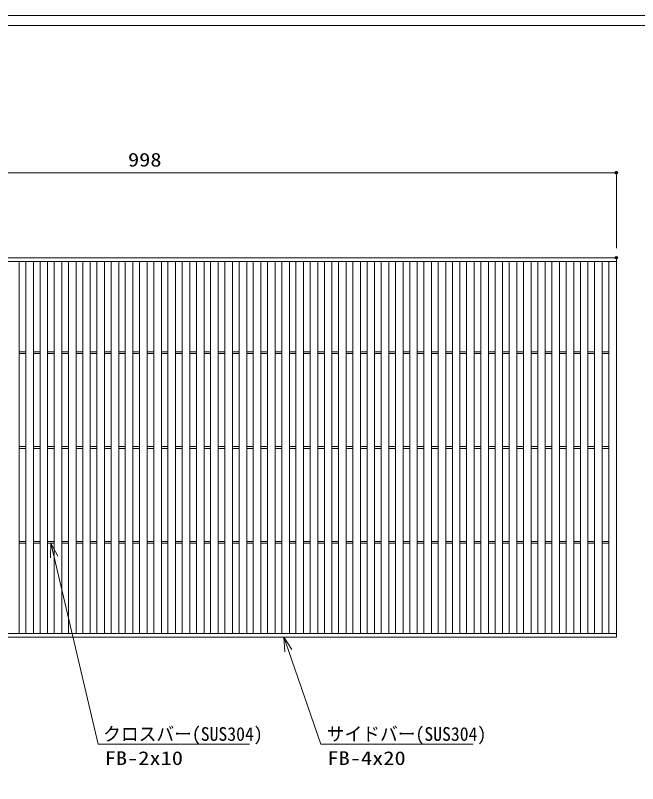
# Model space of a CAD drawing. Units: millimetres on the paper. Extents: x -216 to 216, y -153 to 153.
# Drawn here: x -63.7 to 67.6, y -9.4 to 152.6 of the extents above; entities that cross this region are included whole.
import ezdxf
from ezdxf.enums import TextEntityAlignment as Align

# ---------------------------------------------------------------- set-up
doc = ezdxf.new("R2010")
doc.units = ezdxf.units.MM
doc.header["$PDMODE"] = 32
doc.header["$PDSIZE"] = 0.5
for name, color, linetype, lineweight in [('0-0_A1FRAME', 1, 'Continuous', 9), ('0-2_寸法', 4, 'Continuous', 9), ('0-3_0', 7, 'Continuous', 9), ('0-6_蓋', 3, 'Continuous', 9)]:
    doc.layers.add(name, color=color, linetype=linetype, lineweight=lineweight)
doc.layers.add('0-4_Defpoints', color=7, linetype='Continuous')
doc.styles.add('ＭＳ ゴシック', font='')
doc.styles.get('ＭＳ ゴシック').set_extended_font_data('MS Gothic')

# ---------------------------------------------------------------- blocks, each defined once
blk = doc.blocks.new('_Dot')
at = {"layer": '0-3_0'}
for p, q in [((-0.5, 0), (-1, 0)), ((0.489, 0.1), (-0.489, 0.1)), ((0.399, 0.3), (-0.399, 0.3)), ((0.458, -0.199), (-0.458, -0.199)), ((0.3, -0.399), (-0.3, -0.399))]:
    blk.add_line(p, q, dxfattribs=at)
for points in [[(0.5, 0), (0.496, 0.063), (0.484, 0.124), (0.465, 0.184), (0.438, 0.241), (0.405, 0.294), (0.364, 0.342), (0.319, 0.385), (0.268, 0.422), (0.213, 0.452), (0.155, 0.476), (0.094, 0.491), (0.031, 0.499), (-0.031, 0.499), (-0.094, 0.491), (-0.155, 0.476), (-0.213, 0.452), (-0.268, 0.422), (-0.319, 0.385), (-0.364, 0.342), (-0.405, 0.294), (-0.438, 0.241), (-0.465, 0.184), (-0.484, 0.124), (-0.496, 0.063), (-0.5, 0), (0, 0)], [(-0.5, 0), (-0.496, -0.063), (-0.484, -0.124), (-0.465, -0.184), (-0.438, -0.241), (-0.405, -0.294), (-0.364, -0.342), (-0.319, -0.385), (-0.268, -0.422), (-0.213, -0.452), (-0.155, -0.476), (-0.094, -0.491), (-0.031, -0.499), (0.031, -0.499), (0.094, -0.491), (0.155, -0.476), (0.213, -0.452), (0.268, -0.422), (0.319, -0.385), (0.364, -0.342), (0.405, -0.294), (0.438, -0.241), (0.465, -0.184), (0.484, -0.124), (0.496, -0.063), (0.5, 0), (0, 0)]]:
    blk.add_lwpolyline(points, close=True, dxfattribs=at)
blk = doc.blocks.new('MLeader2')
at = {"layer": '0-2_寸法'}
for p, q in [((-56.15, 41.315), (-55.461, 38.395)), ((-45.794, -1.059), (-14.248, -1.059))]:
    blk.add_line(p, q, dxfattribs=at)
for points in [[(-56.244, 38.211), (-56.15, 41.315), (-54.679, 38.58)], [(-55.461, 38.395), (-46.154, -1.059), (-45.794, -1.059)]]:
    blk.add_lwpolyline(points, dxfattribs=at)
at = {"layer": '0-2_寸法', "style": 'ＭＳ ゴシック'}
for s, width, p in [('クロスバー(SUS304)', 0.95, (-45.128, -1.214)), ('FB-2x10', 1.2, (-44.794, -6.305))]:
    blk.add_text(s, height=2.889, dxfattribs=dict(at, width=width)).set_placement(p, align=Align.BOTTOM_LEFT)
blk = doc.blocks.new('MLeader3')
at = {"layer": '0-2_寸法'}
for p, q in [((-7.042, 21.515), (-6.054, 18.682)), ((1.186, -1.059), (32.924, -1.059))]:
    blk.add_line(p, q, dxfattribs=at)
for points in [[(-6.813, 18.418), (-7.042, 21.515), (-5.295, 18.947)], [(-6.054, 18.682), (0.826, -1.059), (1.186, -1.059)]]:
    blk.add_lwpolyline(points, dxfattribs=at)
at = {"layer": '0-2_寸法', "style": 'ＭＳ ゴシック'}
for s, width, p in [('サイドバー(SUS304)', 0.95, (2.044, -1.214)), ('FB-4x20', 1.2, (2.186, -6.305))]:
    blk.add_text(s, height=2.889, dxfattribs=dict(at, width=width)).set_placement(p, align=Align.BOTTOM_LEFT)

msp = doc.modelspace()

# ---------------------------------------------------------------- linework, layer by layer
at = {"layer": '0-0_A1FRAME'}
msp.add_lwpolyline([(-215.33, 152.642), (-215.33, -152.651), (215.33, -152.651), (215.33, 152.642)], close=True, dxfattribs=at)
msp.add_lwpolyline([(199.525, -150.496), (199.525, 150.486), (-209.583, 150.486)], dxfattribs=at)
at = {"layer": '0-2_寸法'}
for p, q in [((-135.95, 119.448), (62.65, 119.448)), ((63.15, 103.515), (63.15, 119.448))]:
    msp.add_line(p, q, dxfattribs=at)
at = {"layer": '0-4_Defpoints'}
for p in [(63.15, 119.448), (63.15, 101.515)]:
    msp.add_point(p, dxfattribs=at)
at = {"layer": '0-6_蓋'}
for p, q in [((-136.45, 101.515), (63.15, 101.515)), ((-136.45, 100.715), (63.15, 100.715)), ((-62.85, 22.315), (-62.85, 100.715)), ((-61.45, 22.315), (-61.45, 100.715)), ((-59.85, 22.315), (-59.85, 100.715)), ((-58.45, 22.315), (-58.45, 100.715)), ((-56.85, 22.315), (-56.85, 100.715)), ((-55.45, 22.315), (-55.45, 100.715)), ((-53.85, 22.315), (-53.85, 100.715)), ((-52.45, 22.315), (-52.45, 100.715)), ((-50.85, 22.315), (-50.85, 100.715)), ((-49.45, 22.315), (-49.45, 100.715)), ((-47.85, 22.315), (-47.85, 100.715)), ((-46.45, 22.315), (-46.45, 100.715)), ((-44.85, 22.315), (-44.85, 100.715)), ((-43.45, 22.315), (-43.45, 100.715)), ((-41.85, 22.315), (-41.85, 100.715)), ((-40.45, 22.315), (-40.45, 100.715)), ((-38.85, 22.315), (-38.85, 100.715)), ((-37.45, 22.315), (-37.45, 100.715)), ((-35.85, 22.315), (-35.85, 100.715)), ((-34.45, 22.315), (-34.45, 100.715)), ((-32.85, 22.315), (-32.85, 100.715)), ((-31.45, 22.315), (-31.45, 100.715)), ((-29.85, 22.315), (-29.85, 100.715)), ((-28.45, 22.315), (-28.45, 100.715)), ((-26.85, 22.315), (-26.85, 100.715)), ((-25.45, 22.315), (-25.45, 100.715)), ((-23.85, 22.315), (-23.85, 100.715)), ((-22.45, 22.315), (-22.45, 100.715)), ((-20.85, 22.315), (-20.85, 100.715)), ((-19.45, 22.315), (-19.45, 100.715)), ((-17.85, 22.315), (-17.85, 100.715)), ((-16.45, 22.315), (-16.45, 100.715)), ((-14.85, 22.315), (-14.85, 100.715)), ((-13.45, 22.315), (-13.45, 100.715)), ((-11.85, 22.315), (-11.85, 100.715)), ((-10.45, 22.315), (-10.45, 100.715)), ((-8.85, 22.315), (-8.85, 100.715)), ((-7.45, 22.315), (-7.45, 100.715)), ((-5.85, 22.315), (-5.85, 100.715)), ((-4.45, 22.315), (-4.45, 100.715)), ((-2.85, 22.315), (-2.85, 100.715)), ((-1.45, 22.315), (-1.45, 100.715)), ((0.15, 22.315), (0.15, 100.715)), ((1.55, 22.315), (1.55, 100.715)), ((3.15, 22.315), (3.15, 100.715)), ((4.55, 22.315), (4.55, 100.715)), ((6.15, 22.315), (6.15, 100.715)), ((7.55, 22.315), (7.55, 100.715)), ((9.15, 22.315), (9.15, 100.715)), ((10.55, 22.315), (10.55, 100.715)), ((12.15, 22.315), (12.15, 100.715)), ((13.55, 22.315), (13.55, 100.715)), ((15.15, 22.315), (15.15, 100.715)), ((16.55, 22.315), (16.55, 100.715)), ((18.15, 22.315), (18.15, 100.715)), ((19.55, 22.315), (19.55, 100.715)), ((21.15, 22.315), (21.15, 100.715)), ((22.55, 22.315), (22.55, 100.715)), ((24.15, 22.315), (24.15, 100.715)), ((25.55, 22.315), (25.55, 100.715)), ((27.15, 22.315), (27.15, 100.715)), ((28.55, 22.315), (28.55, 100.715)), ((30.15, 22.315), (30.15, 100.715)), ((31.55, 22.315), (31.55, 100.715)), ((33.15, 22.315), (33.15, 100.715)), ((34.55, 22.315), (34.55, 100.715)), ((36.15, 22.315), (36.15, 100.715)), ((37.55, 22.315), (37.55, 100.715)), ((39.15, 22.315), (39.15, 100.715)), ((40.55, 22.315), (40.55, 100.715)), ((42.15, 22.315), (42.15, 100.715)), ((43.55, 22.315), (43.55, 100.715)), ((45.15, 22.315), (45.15, 100.715)), ((46.55, 22.315), (46.55, 100.715)), ((48.15, 22.315), (48.15, 100.715)), ((49.55, 22.315), (49.55, 100.715)), ((51.15, 22.315), (51.15, 100.715)), ((52.55, 22.315), (52.55, 100.715)), ((54.15, 22.315), (54.15, 100.715)), ((55.55, 22.315), (55.55, 100.715)), ((57.15, 22.315), (57.15, 100.715)), ((58.55, 22.315), (58.55, 100.715)), ((60.15, 22.315), (60.15, 100.715)), ((61.55, 22.315), (61.55, 100.715)), ((63.15, 22.315), (63.15, 100.715)), ((-62.85, 81.715), (-61.45, 81.715)), ((-62.85, 81.315), (-61.45, 81.315)), ((-59.85, 81.715), (-58.45, 81.715)), ((-59.85, 81.315), (-58.45, 81.315)), ((-56.85, 81.715), (-55.45, 81.715)), ((-56.85, 81.315), (-55.45, 81.315)), ((-53.85, 81.715), (-52.45, 81.715)), ((-53.85, 81.315), (-52.45, 81.315)), ((-50.85, 81.715), (-49.45, 81.715)), ((-50.85, 81.315), (-49.45, 81.315)), ((-47.85, 81.715), (-46.45, 81.715)), ((-47.85, 81.315), (-46.45, 81.315)), ((-44.85, 81.715), (-43.45, 81.715)), ((-44.85, 81.315), (-43.45, 81.315)), ((-41.85, 81.715), (-40.45, 81.715)), ((-41.85, 81.315), (-40.45, 81.315)), ((-38.85, 81.715), (-37.45, 81.715)), ((-38.85, 81.315), (-37.45, 81.315)), ((-35.85, 81.715), (-34.45, 81.715)), ((-35.85, 81.315), (-34.45, 81.315)), ((-32.85, 81.715), (-31.45, 81.715)), ((-32.85, 81.315), (-31.45, 81.315)), ((-29.85, 81.715), (-28.45, 81.715)), ((-29.85, 81.315), (-28.45, 81.315)), ((-26.85, 81.715), (-25.45, 81.715)), ((-26.85, 81.315), (-25.45, 81.315)), ((-23.85, 81.715), (-22.45, 81.715)), ((-23.85, 81.315), (-22.45, 81.315)), ((-20.85, 81.715), (-19.45, 81.715)), ((-20.85, 81.315), (-19.45, 81.315)), ((-17.85, 81.715), (-16.45, 81.715)), ((-17.85, 81.315), (-16.45, 81.315)), ((-14.85, 81.715), (-13.45, 81.715)), ((-14.85, 81.315), (-13.45, 81.315)), ((-11.85, 81.715), (-10.45, 81.715)), ((-11.85, 81.315), (-10.45, 81.315)), ((-8.85, 81.715), (-7.45, 81.715)), ((-8.85, 81.315), (-7.45, 81.315)), ((-5.85, 81.715), (-4.45, 81.715)), ((-5.85, 81.315), (-4.45, 81.315)), ((-2.85, 81.715), (-1.45, 81.715)), ((-2.85, 81.315), (-1.45, 81.315)), ((0.15, 81.715), (1.55, 81.715)), ((0.15, 81.315), (1.55, 81.315)), ((3.15, 81.715), (4.55, 81.715)), ((3.15, 81.315), (4.55, 81.315)), ((6.15, 81.715), (7.55, 81.715)), ((6.15, 81.315), (7.55, 81.315)), ((9.15, 81.715), (10.55, 81.715)), ((9.15, 81.315), (10.55, 81.315)), ((12.15, 81.715), (13.55, 81.715)), ((12.15, 81.315), (13.55, 81.315)), ((15.15, 81.715), (16.55, 81.715)), ((15.15, 81.315), (16.55, 81.315)), ((18.15, 81.715), (19.55, 81.715)), ((18.15, 81.315), (19.55, 81.315)), ((21.15, 81.715), (22.55, 81.715)), ((21.15, 81.315), (22.55, 81.315)), ((24.15, 81.715), (25.55, 81.715)), ((24.15, 81.315), (25.55, 81.315)), ((27.15, 81.715), (28.55, 81.715)), ((27.15, 81.315), (28.55, 81.315)), ((30.15, 81.715), (31.55, 81.715)), ((30.15, 81.315), (31.55, 81.315)), ((33.15, 81.715), (34.55, 81.715)), ((33.15, 81.315), (34.55, 81.315)), ((36.15, 81.715), (37.55, 81.715)), ((36.15, 81.315), (37.55, 81.315)), ((39.15, 81.715), (40.55, 81.715)), ((39.15, 81.315), (40.55, 81.315)), ((42.15, 81.715), (43.55, 81.715)), ((42.15, 81.315), (43.55, 81.315)), ((45.15, 81.715), (46.55, 81.715)), ((45.15, 81.315), (46.55, 81.315)), ((48.15, 81.715), (49.55, 81.715)), ((48.15, 81.315), (49.55, 81.315)), ((51.15, 81.715), (52.55, 81.715)), ((51.15, 81.315), (52.55, 81.315)), ((54.15, 81.715), (55.55, 81.715)), ((54.15, 81.315), (55.55, 81.315)), ((57.15, 81.715), (58.55, 81.715)), ((57.15, 81.315), (58.55, 81.315)), ((60.15, 81.715), (61.55, 81.715)), ((60.15, 81.315), (61.55, 81.315)), ((-62.85, 61.715), (-61.45, 61.715)), ((-59.85, 61.715), (-58.45, 61.715)), ((-56.85, 61.715), (-55.45, 61.715)), ((-53.85, 61.715), (-52.45, 61.715)), ((-50.85, 61.715), (-49.45, 61.715)), ((-47.85, 61.715), (-46.45, 61.715)), ((-44.85, 61.715), (-43.45, 61.715)), ((-41.85, 61.715), (-40.45, 61.715)), ((-38.85, 61.715), (-37.45, 61.715)), ((-35.85, 61.715), (-34.45, 61.715)), ((-32.85, 61.715), (-31.45, 61.715)), ((-29.85, 61.715), (-28.45, 61.715)), ((-26.85, 61.715), (-25.45, 61.715)), ((-23.85, 61.715), (-22.45, 61.715)), ((-20.85, 61.715), (-19.45, 61.715)), ((-17.85, 61.715), (-16.45, 61.715)), ((-14.85, 61.715), (-13.45, 61.715)), ((-11.85, 61.715), (-10.45, 61.715)), ((-8.85, 61.715), (-7.45, 61.715)), ((-5.85, 61.715), (-4.45, 61.715)), ((-2.85, 61.715), (-1.45, 61.715)), ((0.15, 61.715), (1.55, 61.715)), ((3.15, 61.715), (4.55, 61.715)), ((6.15, 61.715), (7.55, 61.715)), ((9.15, 61.715), (10.55, 61.715)), ((12.15, 61.715), (13.55, 61.715)), ((15.15, 61.715), (16.55, 61.715)), ((18.15, 61.715), (19.55, 61.715)), ((21.15, 61.715), (22.55, 61.715)), ((24.15, 61.715), (25.55, 61.715)), ((27.15, 61.715), (28.55, 61.715)), ((30.15, 61.715), (31.55, 61.715)), ((33.15, 61.715), (34.55, 61.715)), ((36.15, 61.715), (37.55, 61.715)), ((39.15, 61.715), (40.55, 61.715)), ((42.15, 61.715), (43.55, 61.715)), ((45.15, 61.715), (46.55, 61.715)), ((48.15, 61.715), (49.55, 61.715)), ((51.15, 61.715), (52.55, 61.715)), ((54.15, 61.715), (55.55, 61.715)), ((57.15, 61.715), (58.55, 61.715)), ((60.15, 61.715), (61.55, 61.715)), ((-62.85, 61.315), (-61.45, 61.315)), ((-59.85, 61.315), (-58.45, 61.315)), ((-56.85, 61.315), (-55.45, 61.315)), ((-53.85, 61.315), (-52.45, 61.315)), ((-50.85, 61.315), (-49.45, 61.315)), ((-47.85, 61.315), (-46.45, 61.315)), ((-44.85, 61.315), (-43.45, 61.315)), ((-41.85, 61.315), (-40.45, 61.315)), ((-38.85, 61.315), (-37.45, 61.315)), ((-35.85, 61.315), (-34.45, 61.315)), ((-32.85, 61.315), (-31.45, 61.315)), ((-29.85, 61.315), (-28.45, 61.315)), ((-26.85, 61.315), (-25.45, 61.315)), ((-23.85, 61.315), (-22.45, 61.315)), ((-20.85, 61.315), (-19.45, 61.315)), ((-17.85, 61.315), (-16.45, 61.315)), ((-14.85, 61.315), (-13.45, 61.315)), ((-11.85, 61.315), (-10.45, 61.315)), ((-8.85, 61.315), (-7.45, 61.315)), ((-5.85, 61.315), (-4.45, 61.315)), ((-2.85, 61.315), (-1.45, 61.315)), ((0.15, 61.315), (1.55, 61.315)), ((3.15, 61.315), (4.55, 61.315)), ((6.15, 61.315), (7.55, 61.315)), ((9.15, 61.315), (10.55, 61.315)), ((12.15, 61.315), (13.55, 61.315)), ((15.15, 61.315), (16.55, 61.315)), ((18.15, 61.315), (19.55, 61.315)), ((21.15, 61.315), (22.55, 61.315)), ((24.15, 61.315), (25.55, 61.315)), ((27.15, 61.315), (28.55, 61.315)), ((30.15, 61.315), (31.55, 61.315)), ((33.15, 61.315), (34.55, 61.315)), ((36.15, 61.315), (37.55, 61.315)), ((39.15, 61.315), (40.55, 61.315)), ((42.15, 61.315), (43.55, 61.315)), ((45.15, 61.315), (46.55, 61.315)), ((48.15, 61.315), (49.55, 61.315)), ((51.15, 61.315), (52.55, 61.315)), ((54.15, 61.315), (55.55, 61.315)), ((57.15, 61.315), (58.55, 61.315)), ((60.15, 61.315), (61.55, 61.315)), ((-62.85, 41.715), (-61.45, 41.715)), ((-62.85, 41.315), (-61.45, 41.315)), ((-59.85, 41.715), (-58.45, 41.715)), ((-59.85, 41.315), (-58.45, 41.315)), ((-56.85, 41.715), (-55.45, 41.715)), ((-56.85, 41.315), (-55.45, 41.315)), ((-53.85, 41.715), (-52.45, 41.715)), ((-53.85, 41.315), (-52.45, 41.315)), ((-50.85, 41.715), (-49.45, 41.715)), ((-50.85, 41.315), (-49.45, 41.315)), ((-47.85, 41.715), (-46.45, 41.715)), ((-47.85, 41.315), (-46.45, 41.315)), ((-44.85, 41.715), (-43.45, 41.715)), ((-44.85, 41.315), (-43.45, 41.315)), ((-41.85, 41.715), (-40.45, 41.715)), ((-41.85, 41.315), (-40.45, 41.315)), ((-38.85, 41.715), (-37.45, 41.715)), ((-38.85, 41.315), (-37.45, 41.315)), ((-35.85, 41.715), (-34.45, 41.715)), ((-35.85, 41.315), (-34.45, 41.315)), ((-32.85, 41.715), (-31.45, 41.715)), ((-32.85, 41.315), (-31.45, 41.315)), ((-29.85, 41.715), (-28.45, 41.715)), ((-29.85, 41.315), (-28.45, 41.315)), ((-26.85, 41.715), (-25.45, 41.715)), ((-26.85, 41.315), (-25.45, 41.315)), ((-23.85, 41.715), (-22.45, 41.715)), ((-23.85, 41.315), (-22.45, 41.315)), ((-20.85, 41.715), (-19.45, 41.715)), ((-20.85, 41.315), (-19.45, 41.315)), ((-17.85, 41.715), (-16.45, 41.715)), ((-17.85, 41.315), (-16.45, 41.315)), ((-14.85, 41.715), (-13.45, 41.715)), ((-14.85, 41.315), (-13.45, 41.315)), ((-11.85, 41.715), (-10.45, 41.715)), ((-11.85, 41.315), (-10.45, 41.315)), ((-8.85, 41.715), (-7.45, 41.715)), ((-8.85, 41.315), (-7.45, 41.315)), ((-5.85, 41.715), (-4.45, 41.715)), ((-5.85, 41.315), (-4.45, 41.315)), ((-2.85, 41.715), (-1.45, 41.715)), ((-2.85, 41.315), (-1.45, 41.315)), ((0.15, 41.715), (1.55, 41.715)), ((0.15, 41.315), (1.55, 41.315)), ((3.15, 41.715), (4.55, 41.715)), ((3.15, 41.315), (4.55, 41.315)), ((6.15, 41.715), (7.55, 41.715)), ((6.15, 41.315), (7.55, 41.315)), ((9.15, 41.715), (10.55, 41.715)), ((9.15, 41.315), (10.55, 41.315)), ((12.15, 41.715), (13.55, 41.715)), ((12.15, 41.315), (13.55, 41.315)), ((15.15, 41.715), (16.55, 41.715)), ((15.15, 41.315), (16.55, 41.315)), ((18.15, 41.715), (19.55, 41.715)), ((18.15, 41.315), (19.55, 41.315)), ((21.15, 41.715), (22.55, 41.715)), ((21.15, 41.315), (22.55, 41.315)), ((24.15, 41.715), (25.55, 41.715)), ((24.15, 41.315), (25.55, 41.315)), ((27.15, 41.715), (28.55, 41.715)), ((27.15, 41.315), (28.55, 41.315)), ((30.15, 41.715), (31.55, 41.715)), ((30.15, 41.315), (31.55, 41.315)), ((33.15, 41.715), (34.55, 41.715)), ((33.15, 41.315), (34.55, 41.315)), ((36.15, 41.715), (37.55, 41.715)), ((36.15, 41.315), (37.55, 41.315)), ((39.15, 41.715), (40.55, 41.715)), ((39.15, 41.315), (40.55, 41.315)), ((42.15, 41.715), (43.55, 41.715)), ((42.15, 41.315), (43.55, 41.315)), ((45.15, 41.715), (46.55, 41.715)), ((45.15, 41.315), (46.55, 41.315)), ((48.15, 41.715), (49.55, 41.715)), ((48.15, 41.315), (49.55, 41.315)), ((51.15, 41.715), (52.55, 41.715)), ((51.15, 41.315), (52.55, 41.315)), ((54.15, 41.715), (55.55, 41.715)), ((54.15, 41.315), (55.55, 41.315)), ((57.15, 41.715), (58.55, 41.715)), ((57.15, 41.315), (58.55, 41.315)), ((60.15, 41.715), (61.55, 41.715)), ((60.15, 41.315), (61.55, 41.315)), ((-136.45, 22.315), (63.15, 22.315))]:
    msp.add_line(p, q, dxfattribs=at)
msp.add_lwpolyline([(-136.45, 21.515), (63.15, 21.515), (63.15, 101.515)], dxfattribs=at)

# ---------------------------------------------------------------- block references
at = {"layer": '0-2_寸法', "xscale": 0.5, "yscale": 0.5}
msp.add_blockref('_Dot', (63.15, 119.448), dxfattribs=at)
at = {"layer": '0-2_寸法'}
for name in ['MLeader2', 'MLeader3']:
    msp.add_blockref(name, (0, 0), dxfattribs=at)

# ---------------------------------------------------------------- texts
at = {"layer": '0-2_寸法', "style": 'ＭＳ ゴシック', "width": 1.2}
msp.add_text('998', height=2.889, dxfattribs=at).set_placement((-39.89, 119.893), align=Align.BOTTOM_LEFT)

doc.saveas('drawing.dxf')
